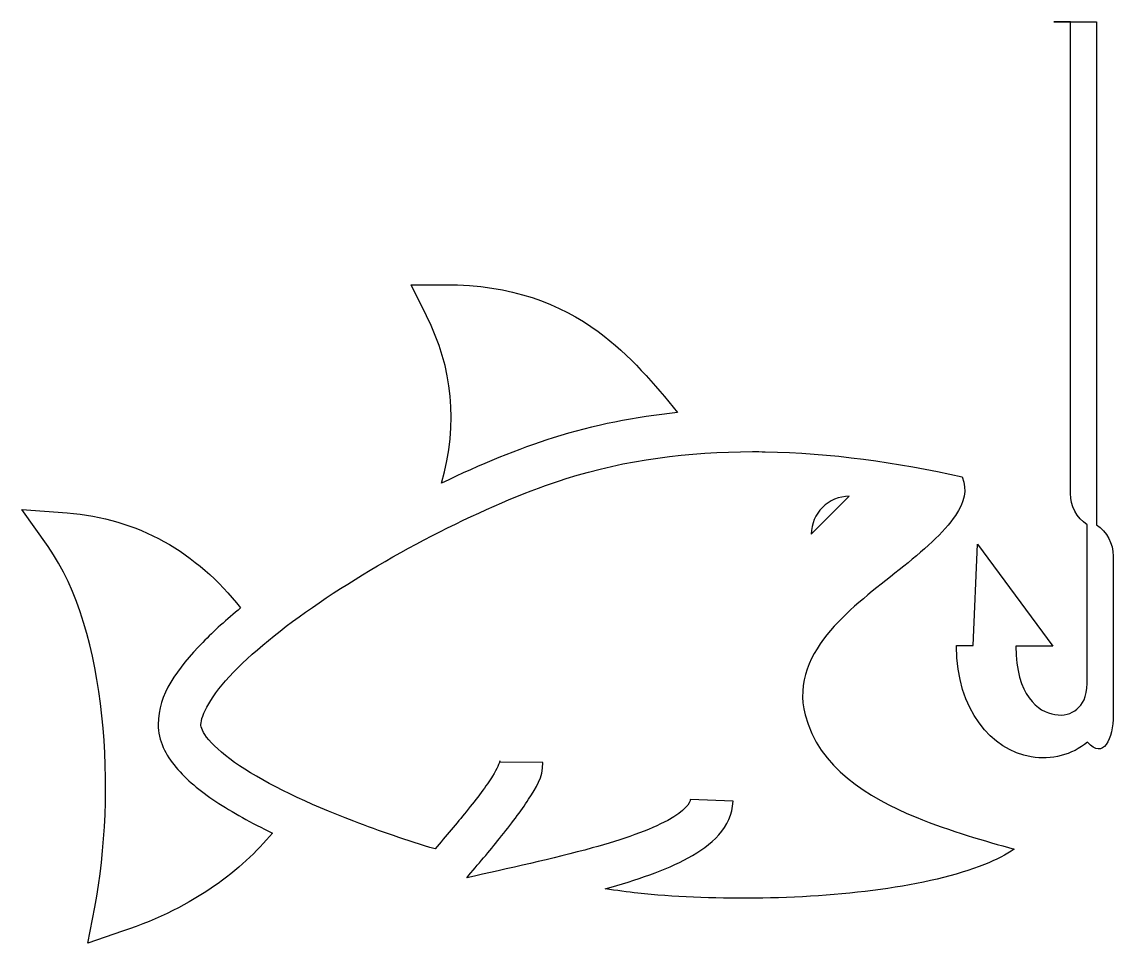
# Model space of a CAD drawing. Header units: centimetres. Extents: x -10.2 to 9.2, y -6.9 to 9.4.
import ezdxf

# ---------------------------------------------------------------- set-up
doc = ezdxf.new("R2010")
doc.units = ezdxf.units.CM
doc.header["$MEASUREMENT"] = 0
doc.layers.add('Layer 1', color=7, linetype='Continuous')

msp = doc.modelspace()

# ---------------------------------------------------------------- linework, layer by layer
at = {"layer": 'Layer 1'}
for points, knots in [([(8.39143, 9.44563), (8.39143, 9.44563), (8.39143, 1.07655), (8.39143, 1.07655), (8.39143, 1.07655), (8.39142, 0.85336), (8.50213, 0.64438), (8.68663, 0.51885), (8.68663, 0.51885), (8.68663, 0.51885), (8.68663, -2.29687), (8.68663, -2.29687), (8.68663, -2.29687), (8.68663, -2.53934), (8.60748, -2.67006), (8.50691, -2.7538), (8.50691, -2.7538), (8.40638, -2.83759), (8.26837, -2.87554), (8.11652, -2.85024), (8.11652, -2.85024), (7.8146, -2.79993), (7.42623, -2.51079), (7.42184, -1.63707), (7.42184, -1.63707), (7.42184, -1.63707), (8.07681, -1.63709), (8.07681, -1.63709), (8.07681, -1.63709), (8.07681, -1.63709), (6.74405, 0.17601), (6.74405, 0.17601), (6.74405, 0.17601), (6.74405, 0.17601), (6.66334, -1.62224), (6.66334, -1.62224), (6.66334, -1.62224), (6.66334, -1.62224), (6.36736, -1.62224), (6.36736, -1.62224), (6.36736, -1.62224), (6.36736, -1.62671), (6.36757, -1.6311), (6.36761, -1.63557), (6.36761, -1.63557), (6.36761, -1.63557), (6.36753, -1.63705), (6.36753, -1.63705), (6.36753, -1.63705), (6.36753, -1.63705), (6.36762, -1.63704), (6.36762, -1.63704), (6.36762, -1.63704), (6.37302, -2.76689), (6.99128, -3.48147), (7.6965, -3.59899), (7.6965, -3.59899), (8.05071, -3.65803), (8.41867, -3.56939), (8.69765, -3.33692), (8.69765, -3.33692), (8.97659, -3.66144), (9.15045, -3.28607), (9.15045, -2.85384), (9.15045, -2.85384), (9.15045, -2.85384), (9.15045, -0.03744), (9.15045, -0.03744), (9.15045, -0.03744), (9.15045, 0.18587), (9.03983, 0.39476), (8.85524, 0.52029), (8.85524, 0.52029), (8.85524, 0.52029), (8.85527, 9.44563), (8.85527, 9.44563), (8.85527, 9.44563), (8.85527, 9.44563), (8.09625, 9.44563), (8.09625, 9.44563), (8.09625, 9.44563), (8.09625, 9.44563), (8.39143, 9.44563), (8.39143, 9.44563)], [0, 0, 0, 0, 0.04545455, 0.04545455, 0.04545455, 0.04545455, 0.09090909, 0.09090909, 0.09090909, 0.09090909, 0.13636364, 0.13636364, 0.13636364, 0.13636364, 0.18181818, 0.18181818, 0.18181818, 0.18181818, 0.22727273, 0.22727273, 0.22727273, 0.22727273, 0.27272727, 0.27272727, 0.27272727, 0.27272727, 0.31818182, 0.31818182, 0.31818182, 0.31818182, 0.36363636, 0.36363636, 0.36363636, 0.36363636, 0.40909091, 0.40909091, 0.40909091, 0.40909091, 0.45454545, 0.45454545, 0.45454545, 0.45454545, 0.5, 0.5, 0.5, 0.5, 0.54545455, 0.54545455, 0.54545455, 0.54545455, 0.59090909, 0.59090909, 0.59090909, 0.59090909, 0.63636364, 0.63636364, 0.63636364, 0.63636364, 0.68181818, 0.68181818, 0.68181818, 0.68181818, 0.72727273, 0.72727273, 0.72727273, 0.72727273, 0.77272727, 0.77272727, 0.77272727, 0.77272727, 0.81818182, 0.81818182, 0.81818182, 0.81818182, 0.86363636, 0.86363636, 0.86363636, 0.86363636, 0.90909091, 0.90909091, 0.90909091, 0.90909091, 1, 1, 1, 1]), ([(-2.70002, 4.77856), (-2.70002, 4.77856), (-3.31167, 4.77637), (-3.31167, 4.77637), (-3.31167, 4.77637), (-3.31167, 4.77637), (-3.03825, 4.22945), (-3.03825, 4.22945), (-3.03825, 4.22945), (-2.57423, 3.30116), (-2.46637, 2.33442), (-2.77234, 1.25728), (-2.77234, 1.25728), (-2.08197, 1.59011), (-1.40104, 1.86931), (-0.78876, 2.06227), (-0.78876, 2.06227), (-0.06655, 2.28998), (0.6708, 2.43432), (1.41679, 2.51064), (1.41679, 2.51064), (1.01042, 3.01328), (0.57917, 3.52845), (0.01057, 3.94671), (0.01057, 3.94671), (-0.66433, 4.44311), (-1.53548, 4.78269), (-2.70011, 4.77852), (-2.70011, 4.77852), (-2.70011, 4.77852), (-2.70002, 4.77856), (-2.70002, 4.77856)], [0, 0, 0, 0, 0.11111111, 0.11111111, 0.11111111, 0.11111111, 0.22222222, 0.22222222, 0.22222222, 0.22222222, 0.33333333, 0.33333333, 0.33333333, 0.33333333, 0.44444444, 0.44444444, 0.44444444, 0.44444444, 0.55555556, 0.55555556, 0.55555556, 0.55555556, 0.66666667, 0.66666667, 0.66666667, 0.66666667, 0.77777778, 0.77777778, 0.77777778, 0.77777778, 1, 1, 1, 1]), ([(2.74821, 1.81744), (1.61377, 1.81757), (0.50293, 1.67365), (-0.56071, 1.33833), (-0.56071, 1.33833), (-1.81753, 0.94216), (-3.48999, 0.10842), (-4.81904, -0.7801), (-4.81904, -0.7801), (-5.48361, -1.22438), (-6.06426, -1.68405), (-6.46317, -2.09553), (-6.46317, -2.09553), (-6.86199, -2.50709), (-7.04214, -2.87867), (-7.04214, -3.02251), (-7.04214, -3.02251), (-7.04214, -3.06953), (-7.01439, -3.16398), (-6.9018, -3.29871), (-6.9018, -3.29871), (-6.78921, -3.43331), (-6.60102, -3.59473), (-6.35467, -3.7591), (-6.35467, -3.7591), (-5.86202, -4.08793), (-5.14158, -4.43185), (-4.32791, -4.74322), (-4.32791, -4.74322), (-3.86997, -4.91847), (-3.38145, -5.08352), (-2.88471, -5.23435), (-2.88471, -5.23435), (-2.68947, -5.00496), (-2.49972, -4.78007), (-2.33307, -4.57295), (-2.33307, -4.57295), (-2.1391, -4.33196), (-1.97422, -4.11235), (-1.86543, -3.94224), (-1.86543, -3.94224), (-1.78392, -3.81468), (-1.74736, -3.69834), (-1.73458, -3.67785), (-1.73458, -3.67785), (-1.73036, -3.67093), (-1.72876, -3.67473), (-1.72897, -3.69231), (-1.72897, -3.69231), (-1.72897, -3.69231), (-0.96995, -3.70222), (-0.96995, -3.70222), (-0.96995, -3.70222), (-0.97353, -3.97897), (-1.09055, -4.13916), (-1.22591, -4.35106), (-1.22591, -4.35106), (-1.36135, -4.56291), (-1.53905, -4.79699), (-1.74175, -5.04886), (-1.74175, -5.04886), (-1.92037, -5.27087), (-2.12194, -5.50841), (-2.32434, -5.74615), (-2.32434, -5.74615), (-1.5864, -5.57815), (-0.7928, -5.41007), (-0.09492, -5.21694), (-0.09492, -5.21694), (0.44833, -5.06653), (0.92867, -4.89874), (1.24341, -4.72695), (1.24341, -4.72695), (1.55819, -4.55512), (1.64274, -4.41415), (1.64476, -4.35823), (1.64476, -4.35823), (1.64476, -4.35823), (2.40328, -4.38581), (2.40328, -4.38581), (2.40328, -4.38581), (2.38608, -4.85839), (2.01816, -5.16874), (1.60702, -5.3932), (1.60702, -5.3932), (1.20221, -5.61416), (0.6924, -5.78545), (0.133, -5.94117), (0.133, -5.94117), (0.33595, -5.97263), (0.53115, -5.99894), (0.71534, -6.01876), (0.71534, -6.01876), (1.92914, -6.14973), (3.59862, -6.14957), (5.01774, -5.95264), (5.01774, -5.95264), (5.7273, -5.85418), (6.37542, -5.70541), (6.86373, -5.51198), (6.86373, -5.51198), (7.07803, -5.42705), (7.25033, -5.33234), (7.39209, -5.23645), (7.39209, -5.23645), (6.87701, -5.09139), (6.27211, -4.92576), (5.65081, -4.67081), (5.65081, -4.67081), (4.78594, -4.31588), (3.9253, -3.78655), (3.68102, -2.85189), (3.68102, -2.85189), (3.5325, -2.28363), (3.78454, -1.75877), (4.13192, -1.35695), (4.13192, -1.35695), (4.47938, -0.95509), (4.9348, -0.6145), (5.35454, -0.27935), (5.35454, -0.27935), (5.77428, 0.0558), (6.15472, 0.38733), (6.34903, 0.68482), (6.34903, 0.68482), (6.51138, 0.93344), (6.56265, 1.11831), (6.473, 1.36963), (6.473, 1.36963), (5.3009, 1.62896), (4.12699, 1.79607), (2.9755, 1.81547), (2.9755, 1.81547), (2.89968, 1.81674), (2.82391, 1.81733), (2.7483, 1.81737), (2.7483, 1.81737), (2.7483, 1.81737), (2.74821, 1.81744), (2.74821, 1.81744)], [0, 0, 0, 0, 0.02777778, 0.02777778, 0.02777778, 0.02777778, 0.05555556, 0.05555556, 0.05555556, 0.05555556, 0.08333333, 0.08333333, 0.08333333, 0.08333333, 0.11111111, 0.11111111, 0.11111111, 0.11111111, 0.13888889, 0.13888889, 0.13888889, 0.13888889, 0.16666667, 0.16666667, 0.16666667, 0.16666667, 0.19444444, 0.19444444, 0.19444444, 0.19444444, 0.22222222, 0.22222222, 0.22222222, 0.22222222, 0.25, 0.25, 0.25, 0.25, 0.27777778, 0.27777778, 0.27777778, 0.27777778, 0.30555556, 0.30555556, 0.30555556, 0.30555556, 0.33333333, 0.33333333, 0.33333333, 0.33333333, 0.36111111, 0.36111111, 0.36111111, 0.36111111, 0.38888889, 0.38888889, 0.38888889, 0.38888889, 0.41666667, 0.41666667, 0.41666667, 0.41666667, 0.44444444, 0.44444444, 0.44444444, 0.44444444, 0.47222222, 0.47222222, 0.47222222, 0.47222222, 0.5, 0.5, 0.5, 0.5, 0.52777778, 0.52777778, 0.52777778, 0.52777778, 0.55555556, 0.55555556, 0.55555556, 0.55555556, 0.58333333, 0.58333333, 0.58333333, 0.58333333, 0.61111111, 0.61111111, 0.61111111, 0.61111111, 0.63888889, 0.63888889, 0.63888889, 0.63888889, 0.66666667, 0.66666667, 0.66666667, 0.66666667, 0.69444444, 0.69444444, 0.69444444, 0.69444444, 0.72222222, 0.72222222, 0.72222222, 0.72222222, 0.75, 0.75, 0.75, 0.75, 0.77777778, 0.77777778, 0.77777778, 0.77777778, 0.80555556, 0.80555556, 0.80555556, 0.80555556, 0.83333333, 0.83333333, 0.83333333, 0.83333333, 0.86111111, 0.86111111, 0.86111111, 0.86111111, 0.88888889, 0.88888889, 0.88888889, 0.88888889, 0.91666667, 0.91666667, 0.91666667, 0.91666667, 0.94444444, 0.94444444, 0.94444444, 0.94444444, 1, 1, 1, 1]), ([(3.79259, 0.35092), (3.79258, 0.72348), (4.09471, 1.02561), (4.46727, 1.02561), (4.46727, 1.02561), (4.46727, 1.02561), (3.79259, 0.35092), (3.79259, 0.35092)], [0, 0, 0, 0, 0.33333333, 0.33333333, 0.33333333, 0.33333333, 1, 1, 1, 1]), ([(-10.22055, 0.78896), (-10.22055, 0.78896), (-9.75552, 0.13177), (-9.75552, 0.13177), (-9.75552, 0.13177), (-8.69685, -1.36452), (-8.54024, -4.2478), (-8.9265, -6.26532), (-8.9265, -6.26532), (-8.9265, -6.26532), (-9.04925, -6.9064), (-9.04925, -6.9064), (-9.04925, -6.9064), (-9.04925, -6.9064), (-8.43136, -6.69598), (-8.43136, -6.69598), (-8.43136, -6.69598), (-7.11846, -6.24879), (-6.32718, -5.61117), (-5.77242, -4.95136), (-5.77242, -4.95136), (-6.14658, -4.77143), (-6.48569, -4.58425), (-6.77602, -4.39053), (-6.77602, -4.39053), (-7.06158, -4.19993), (-7.30156, -4.00385), (-7.4841, -3.78542), (-7.4841, -3.78542), (-7.66664, -3.56716), (-7.80107, -3.31284), (-7.80107, -3.0226), (-7.80107, -3.0226), (-7.80107, -2.49171), (-7.46512, -2.03882), (-7.00802, -1.5673), (-7.00802, -1.5673), (-6.81181, -1.36489), (-6.58508, -1.16051), (-6.33671, -0.95645), (-6.33671, -0.95645), (-7.10923, 0.02944), (-8.16579, 0.63649), (-9.4175, 0.7293), (-9.4175, 0.7293), (-9.4175, 0.7293), (-10.22046, 0.78884), (-10.22046, 0.78884), (-10.22046, 0.78884), (-10.22046, 0.78884), (-10.22055, 0.78896), (-10.22055, 0.78896)], [0, 0, 0, 0, 0.07142857, 0.07142857, 0.07142857, 0.07142857, 0.14285714, 0.14285714, 0.14285714, 0.14285714, 0.21428571, 0.21428571, 0.21428571, 0.21428571, 0.28571429, 0.28571429, 0.28571429, 0.28571429, 0.35714286, 0.35714286, 0.35714286, 0.35714286, 0.42857143, 0.42857143, 0.42857143, 0.42857143, 0.5, 0.5, 0.5, 0.5, 0.57142857, 0.57142857, 0.57142857, 0.57142857, 0.64285714, 0.64285714, 0.64285714, 0.64285714, 0.71428571, 0.71428571, 0.71428571, 0.71428571, 0.78571429, 0.78571429, 0.78571429, 0.78571429, 0.85714286, 0.85714286, 0.85714286, 0.85714286, 1, 1, 1, 1])]:
    msp.add_open_spline(points, degree=3, knots=knots, dxfattribs=at)

doc.saveas('drawing.dxf')
